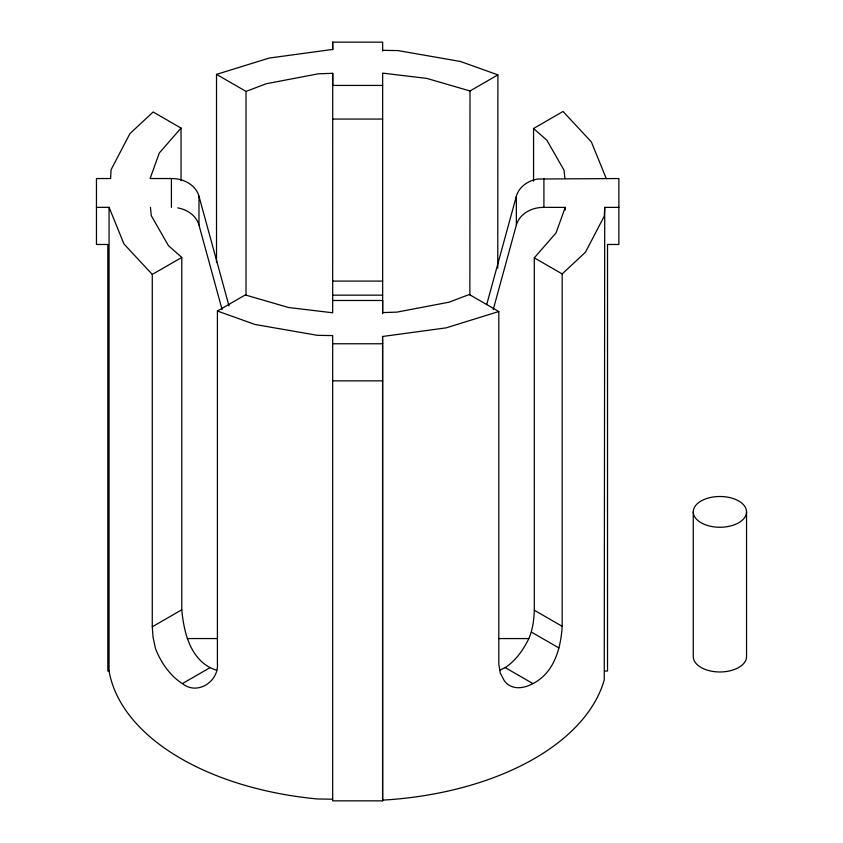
<?xml version="1.0" encoding="UTF-8"?>
<svg xmlns="http://www.w3.org/2000/svg" width="843" height="843" viewBox="0 0 843 843"><rect width="100%" height="100%" fill="white"/><g stroke="black" fill="none" stroke-linecap="round" stroke-linejoin="round"><path stroke-width="1.26" d="M181.034 180.665L181.034 128.073L153.163 111.982L129.917 133.647L111.086 169.696L110.612 178.537L96.46 178.537L96.46 244.47L107.82 244.47L107.82 671.028L109.063 670.986A249.855 144.248 0 0 0 317.389 798.964L332.679 799.238M469.867 295.018L470.004 90.97L497.897 74.879L497.77 268.106M216.525 262.394L216.525 74.374L246.019 91.413L266.304 83.72L318.391 73.794L332.732 73.32L332.679 85.428L382.648 85.428M618.878 207.378L604.726 207.378L604.252 216.208L585.421 252.268L562.176 273.933L562.176 626.307C560.911 648.162 554.114 672.946 532.913 683.589A45.448 27.039 -58.4 0 1 504.23 680.607L500.236 673.062L498.803 663.905L498.803 311.531L469.309 294.502L449.024 302.194L396.948 312.121L382.606 312.595L382.648 300.487L332.679 300.487M604.726 207.378L604.252 679.858A249.855 144.248 0 0 1 382.574 800.133L382.648 800.85L332.679 800.85L332.679 335.598L317.389 335.324L254.934 324.45L217.41 311.025L217.41 663.399C219.064 681.429 197.357 695.76 182.425 683.589A45.448 25.416 61.5 0 1 155.47 648.488L153.047 637.234L152.277 626.813L152.277 274.439L123.984 243.996L109.063 207.336L96.46 207.378M493.229 309.56L516.348 225.102A27.766 22.666 0 0 1 543.914 207.378L565.221 207.378L556.053 232.9L534.293 257.842L534.304 610.216C533.893 621.47 532.344 632.945 526.612 642.872A45.543 24.753 -62.8 0 1 505.199 667.593L499.604 670.322M486.674 304.66L516.348 196.25A27.766 22.666 0 0 1 537.634 179.032L618.878 178.537L618.878 244.47L607.518 244.47L607.518 671.028L604.726 671.028M181.034 128.073L159.285 153.015L150.107 178.537L171.414 178.537A27.766 22.666 0 0 1 198.98 196.25L229.001 305.914M152.277 274.439L181.782 257.41L168.463 245.703L151.266 215.629L150.444 207.357M217.41 311.025L245.281 294.934L288.485 307.495L332.679 312.785L332.732 73.32M533.556 181.097L533.556 128.505L563.05 111.466L591.354 141.919L606.275 178.579M152.277 626.813L181.782 609.784L181.782 257.41M182.425 683.589L210.128 667.593A45.543 27.745 57.1 0 0 216.767 670.301M216.525 74.374L269.265 58.041L332.753 49.421L332.679 42.15L382.648 42.15L382.648 51.107M498.803 311.531L446.073 327.874L382.574 336.483L382.574 800.133M332.679 119.063L382.648 119.063M332.679 281.098L382.648 281.098M332.679 295.155L382.648 295.155M332.679 343.765L382.648 343.765L382.648 800.85M332.679 380.857L382.648 380.857M187.283 638.551L217.547 638.562M498.866 638.572L528.793 638.572M382.648 50.317L397.949 50.591L460.394 61.465L497.897 74.879M470.004 90.97L426.853 78.42L382.648 73.12L382.648 313.691M534.293 257.842L562.176 273.933M534.304 610.216L562.176 626.307M531.406 632.081L558.867 647.93M505.199 667.593L532.913 683.589M210.128 667.593C189.601 656.908 183.711 630.975 181.782 609.784M533.556 128.505L546.865 140.212L564.062 170.275L564.884 178.558M198.98 196.25L198.98 225.102L222.099 309.56M382.574 336.483L382.648 343.765M746.54 511.88A26.639 15.385 0 0 1 706.582 525.2A26.639 15.385 0 0 1 706.582 498.561A26.639 15.385 0 0 1 746.54 511.88L746.54 656.602A26.639 15.385 0 0 1 719.901 671.976A26.639 15.385 0 0 1 693.262 656.602L693.262 511.88M565.221 207.378L565.221 210.012M543.914 178.537L543.914 207.378M516.348 196.25L516.348 225.102M332.679 42.15L332.679 49.821M246.019 91.413L246.019 295.208M171.414 178.537L171.414 207.378M109.063 207.336L109.063 670.986M177.704 207.884A27.766 22.666 0 0 1 198.98 225.102"/></g></svg>
